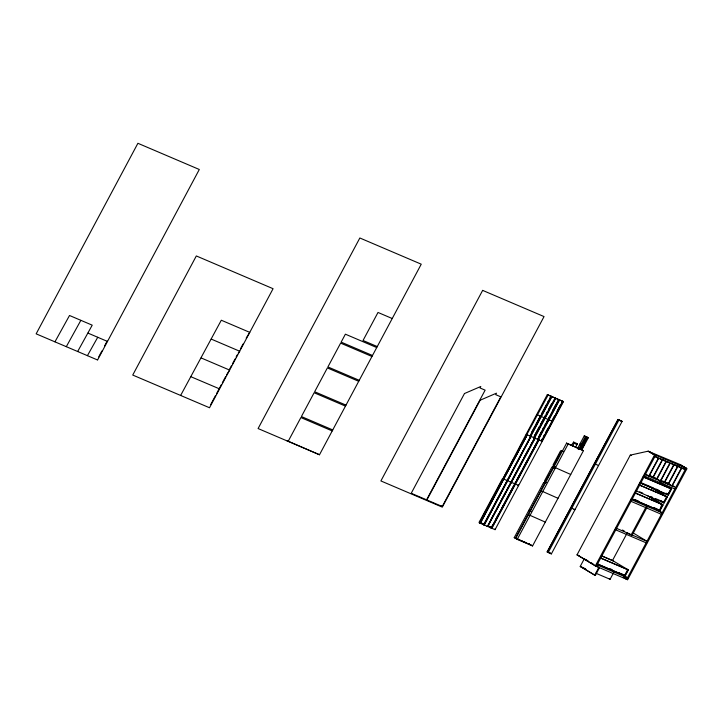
<?xml version="1.0" encoding="UTF-8"?>
<svg xmlns="http://www.w3.org/2000/svg" width="723" height="723" viewBox="0 0 723 723"><rect width="100%" height="100%" fill="white"/><g stroke="black" fill="none" stroke-linecap="round" stroke-linejoin="round"><path stroke-width="1.08" d="M80.868 320.334L66.317 346.651M97.732 337.279L87.42 355.653M98.744 356.882L101.88 350.998M104.492 346.1L107.103 341.211M97.551 360.045L199.304 169.489L137.903 143.29L36.15 333.845L97.171 359.819M210.691 404.6L215.463 395.662M216.52 393.683L221.292 384.744M222.35 382.765L225.531 376.81M226.588 374.821L229.625 370.086L201.157 357.948M229.769 368.866L231.36 365.892M232.417 363.904L235.074 358.942M236.132 356.954L237.189 354.975M238.247 352.987L239.693 351.233L211.224 339.087M240.37 349.019L243.018 344.058M246.2 338.102L249.76 332.372L221.301 320.226L180.642 395.427M209.48 407.808L273.077 288.703L196.322 255.951L132.734 375.056L209.101 407.573M319.494 454.749L421.247 264.184L359.846 237.984L258.093 428.549L319.494 454.749L287.013 440.678L288.152 441.373L300.876 417.551L332.219 430.926M480.244 522.657L479.222 522.151L502.277 478.978L503.298 479.476M479.602 522.386L479.34 522.874L495.065 529.661L563.434 401.627L547.32 394.613L526.118 434.315L542.232 441.328L541.211 440.822L542.277 438.834M502.657 479.204L503.181 478.21L503.823 478.49M503.181 478.21L525.856 434.812L526.823 434.677L522.368 443.027M479.918 522.521L479.656 523.018L480.361 523.38L527.139 434.821L479.973 523.154M480.443 521.536L490.926 501.916M491.974 499.945L496.683 491.116M497.731 489.155L502.449 480.325M502.973 479.34L503.506 478.355M505.079 475.409L508.224 469.516M510.836 464.618L513.981 458.725M516.602 453.818L521.319 444.988M480.036 523.244L527.203 434.912M531.821 431.938L535.002 425.983M536.059 423.994L540.298 416.059L540.94 416.331M541.889 413.077L546.66 404.148M547.718 402.16L548.775 400.181M549.841 398.192L550.899 396.204L551.92 396.71L483.551 524.744M530.546 435.056L551.215 396.349M530.086 436.141L551.278 396.439M483.054 523.786L483.877 524.88L530.664 436.321M506.489 480.84L506.76 480.352L507.456 480.714L503.56 478.988M530.402 436.276L551.604 396.575M534.595 435.562L539.367 426.624M540.424 424.645L543.606 418.689M546.913 421.319L548.359 419.566L544.139 417.695L545.196 415.707M546.254 413.728L547.32 411.739M548.377 409.751L551.559 403.805M555.056 397.984L533.538 437.542L534.496 437.957M510.33 482.485L510.592 481.988L511.297 482.349L507.392 480.623M533.908 438.319L555.436 398.21M487.329 526.29L487.6 525.793L490.311 526.95M491.26 518.924L493.881 514.017M494.93 512.056L495.978 510.095M497.026 508.133L499.647 503.226M500.696 501.265L505.413 492.426M506.462 490.465L510.971 482.756M512.227 479.665L516.945 470.836M517.993 468.865L522.702 460.036M523.75 458.075L528.468 449.245M531.089 444.338L534.55 438.59M487.392 526.38L555.761 398.346L554.74 397.849M534.821 438.093L487.709 526.516L487.013 526.154M538.969 436.204L541.617 431.242M542.675 429.254L543.732 427.275M544.799 425.287L545.856 423.307M548.504 418.337L549.561 416.358M552.743 410.402L555.924 404.446M537.758 439.412L558.572 399.485M491.116 527.293L490.854 527.79L491.875 528.296L539.033 439.964L537.695 439.322L558.897 399.62L559.593 399.982L491.233 528.016M518.274 485.26L514.433 483.624L514.695 483.127M559.277 399.846L537.749 439.955L538.391 440.226M491.17 527.926L493.005 524.482M495.626 519.584L498.246 514.677M501.391 508.784L504.012 503.877M505.061 501.916L506.1 499.955M507.148 497.993L509.769 493.086M510.818 491.125L513.963 485.232M516.593 480.316L521.301 471.486M522.349 469.525L527.067 460.696M528.115 458.734L532.833 449.905M533.881 447.935L538.066 440.09M491.486 528.061L538.653 439.729M491.55 528.161L538.716 439.819M543.335 436.855L544.392 434.866M545.449 432.878L548.106 427.917M551.812 420.967L554.46 416.005M557.108 411.044L560.289 405.088M561.355 403.109L562.792 401.346L541.59 441.048M541.536 440.958L562.729 401.256M494.948 528.929L495.065 529.661M518.002 485.757L518.536 484.762M563.109 401.491L541.916 441.184L541.211 440.822M531.044 545.006L514.234 537.632L528.676 510.583L531.071 511.613M543.642 482.548L544.79 483.235L530.348 510.284L529.2 509.588L543.642 482.548L545.241 483.226M552.634 466.651L553.005 467.853L544.934 482.015L544.573 480.813L551.857 467.166L552.634 466.651L554.234 467.329M562.846 451.206L561.247 450.519L560.47 451.035L553.185 464.681L553.167 465.657L555.147 466.57M553.547 465.883L561.626 450.754L563.226 451.432M515.372 538.319L529.814 511.278L528.676 510.583M566.57 443.181L515.698 538.454L517.225 539.376L532.571 545.928L583.452 450.646L566.57 443.181L583.452 450.646M517.225 539.376L568.097 444.103M571.287 445.485L573.61 442.087L577.189 443.678L575.625 447.546M572.426 446.181L573.972 443.289L573.61 442.087M576.412 444.193L577.189 443.678M577.37 448.802L579.494 444.835L583.515 446.751L581.925 449.724M580.018 443.841L584.256 435.897L587.139 437.126L588.278 437.822L584.039 445.757L580.018 443.841L583.081 445.35L587.32 437.406L586.181 436.719M578.517 449.489L580.632 445.522L583.515 446.751M581.165 444.528L585.404 436.593L588.278 437.822M580 448.911L581.59 445.928L579.494 444.835M580.967 449.317L582.548 446.344L581.409 445.648M547.23 551.947L617.975 419.448L621.174 420.813L622.123 421.382L551.378 553.89L547.23 551.947L551.378 553.89M620.686 420.876L618.002 419.765L594.496 463.316M548.179 552.526L618.933 420.018L617.975 419.448M627.148 579.512L627.944 578.02L596.602 564.645L595.806 566.136L577.017 554.875L630.284 455.129L648.179 451.17L655.029 455.228L648.179 451.17M584.356 558.68L580.226 566.416L594.713 575.174L595.354 575.445L599.484 567.709M648.929 451.541L680.397 464.663L686.507 468.35L685.711 469.842L654.369 456.466L655.165 454.975L686.507 468.35M654.55 455.02L595.327 565.928L627.627 579.71L686.85 468.802L680.271 464.907M654.848 456.665L596.285 566.344L577.984 555.282M594.713 575.174L598.843 567.438L595.951 565.684M649.146 476.168L658.68 458.31M652.986 477.813L662.521 459.945M612.58 560.343L626.814 533.682M656.818 479.448L666.362 461.581M651.441 490.086L652.498 488.097M660.659 481.084L670.194 463.217M595.851 573.222L610.085 579.295L613.7 572.526M664.5 482.72L674.035 464.853M677.876 466.498L668.332 484.356L662.611 480.903M660.994 506.416L662.051 504.428M663.108 502.44L663.642 501.446L664.347 501.816M667.356 494.505L667.88 493.511L668.585 493.872M672.173 486.001L681.708 468.133M627.718 569.67L624.545 575.625L622.639 574.469M667.736 494.731L670.917 488.775M624.862 575.761L628.043 569.805M659.575 510.745L662.756 504.799M663.813 502.81L666.995 496.855M668.052 494.866L671.233 488.911M596.719 563.75L625.178 575.897L628.359 569.941L612.462 560.452M631.432 498.743L659.891 510.89L663.072 504.934L649.724 496.864M635.607 490.637L664.13 502.946L667.311 496.99L654.921 489.507M639.909 482.865L668.377 495.002L671.55 489.046L659.475 481.87M648.658 451.378L655.165 454.975M392.237 318.527L378.002 312.453L363.027 340.488L377.261 346.561M622.123 421.382L618.002 419.765M547.7 394.839L563.434 401.627M686.85 468.802L680 464.753M544.139 417.695L544.78 417.966M547.971 419.331L548.612 419.602M540.677 416.285L536.719 414.46M544.518 417.93L540.298 416.059M548.676 419.702L552.191 421.202M630.284 455.129L631.242 455.535M376.728 347.555L345.386 334.18L341.148 342.124L372.49 355.49M371.965 356.484L340.623 343.118L327.899 366.932L359.241 380.307M573.592 443.054L577.171 444.654M644.039 477.18L670.474 488.45M643.09 476.909L671.55 489.046M640.488 482.431L643.542 483.732M643.913 483.895L648.621 485.901M649.064 486.091L653.709 488.07M655.734 488.938L658.789 490.239M667.618 494.008L668.314 494.369L666.407 493.222M639.846 482.702L667.672 494.64M598.545 465.549L594.396 463.615M526.236 435.038L526.877 435.309M639.801 485.115L666.615 496.62M638.852 484.844L667.311 496.99M639.674 491.83L642.765 493.149M650.483 496.448L652.517 497.316M655.562 498.617L657.596 499.485M658.228 499.747L662.684 501.645M635.562 493.059L661.988 504.338M635.644 493.222L663.072 504.934M660.108 509.76L659.403 509.39L659.195 510.519M358.716 381.301L327.374 367.926L314.65 391.749L345.992 405.115M635.436 499.774L638.526 501.093M653.99 507.691L657.08 509.01M659.141 509.887L659.837 510.257M631.369 498.581L657.794 509.851M570.727 474.469L553.854 466.995M552.625 467.627L554.225 468.305M544.555 481.78L546.534 482.693M345.467 406.109L314.125 392.743L301.401 416.556L332.743 429.932M558.011 498.292L541.129 490.818M515.336 483.398L514.803 484.392M503.235 478.843L503.298 478.942M515.138 483.985L511.233 482.259M529.2 509.588L530.799 510.275M545.287 522.105L528.414 514.64M191.089 376.8L219.168 388.721M87.98 333.113L107.492 341.437M602.16 556.059L613.104 560.723M601.346 555.842L613.547 561.048M600.849 558.066L627.663 569.57M600.93 558.237L628.359 569.941M625.006 574.532L624.365 574.803M609.995 568.739L612.056 569.616M577.017 554.875L579.521 555.942M596.656 563.588L623.081 574.866M479.222 522.151L482.096 523.38M487.853 525.838L490.736 527.067M481.039 522.991L483.443 524.021M548.477 552.173L550.203 552.878M514.234 537.632L519.828 540.018M524.211 541.952L526.606 542.982M585.693 568.884L580.226 566.416L595.354 575.445M682.611 468.052L685.232 469.634L626.669 579.304L623.777 577.56M677.903 465.892L681.391 467.998L671.848 485.856L666.127 482.404M674.939 464.781L677.55 466.353L668.016 484.22L664.202 481.916M671.098 463.145L673.719 464.717L664.175 482.584L660.361 480.28M667.266 461.5L669.878 463.082L660.334 480.949L654.613 477.496M662.557 459.34L666.037 461.446L656.502 479.313L649.823 475.282M660.461 458.753L662.205 459.81L652.661 477.677L648.847 475.373M655.752 456.593L658.364 458.174L648.829 476.032L645.015 473.728M547.32 394.613L548.079 395.074L479.34 522.874M672.318 485.377L674.243 486.543M666.452 482.539L670.266 484.844M585.214 436.303L586.362 436.999L582.123 444.934L580.976 444.247M584.256 435.897L585.404 436.593M548.296 419.467L548.992 419.837M665.512 493.276L668.377 495.002M582.901 445.07L584.039 445.757M651.414 487.501L666.669 496.719L663.497 502.675L660.632 500.949M660.316 500.641L664.13 502.946M647.175 495.445L662.431 504.654L659.259 510.61L657.343 509.462M594.234 463.814L570.908 507.483M656.077 508.585L659.891 510.89M653.981 507.772L661.69 512.426M537.379 439.186L538.075 439.548M533.8 437.587L535.201 438.319L487.654 526.425M633.926 533.402L646.452 540.967M622.521 530.022L624.401 531.161M627.23 532.869L630.058 534.586M574.008 509.146L574.966 509.724L570.809 507.781M570.646 507.98L547.329 551.649M621.364 573.592L625.178 575.897M619.268 572.779L626.977 577.442M623.298 577.18L627.627 579.71M585.323 559.268L588.215 561.012M591.116 562.765L593.05 563.931M609.326 578.834L610.085 579.295M532.571 545.928L527.98 543.497L529.128 544.193M528.947 543.904L530.086 544.6M524.97 542.413L520.632 540.361L521.771 541.048M441.102 505.82L441.672 506.163M77.659 351.495L92.219 325.169L69.516 315.49L54.966 341.807M482.648 290.384L380.894 480.94L442.304 507.139L544.048 316.584L482.648 290.384M464.482 393.529L411.224 493.276L426.579 499.828L485.133 390.149L480.018 387.971L480.813 386.48L464.482 393.529M480.153 400.217L426.895 499.964L442.25 506.507L500.804 396.837L495.689 394.659L496.484 393.167L480.153 400.217M530.98 436.457L484.193 525.015L530.98 436.457M616.077 528.17L615.282 529.661L646.624 543.036L647.419 541.545L616.077 528.17M631.315 499.638L630.519 501.129L661.861 514.496L662.657 513.014L631.315 499.638M644.826 474.333L644.03 475.815L675.372 489.191L676.168 487.7L644.826 474.333M645.973 507.112L631.007 535.156L631.965 535.562L646.931 507.519L645.973 507.112M552.453 421.247L552.453 421.247"/></g></svg>
